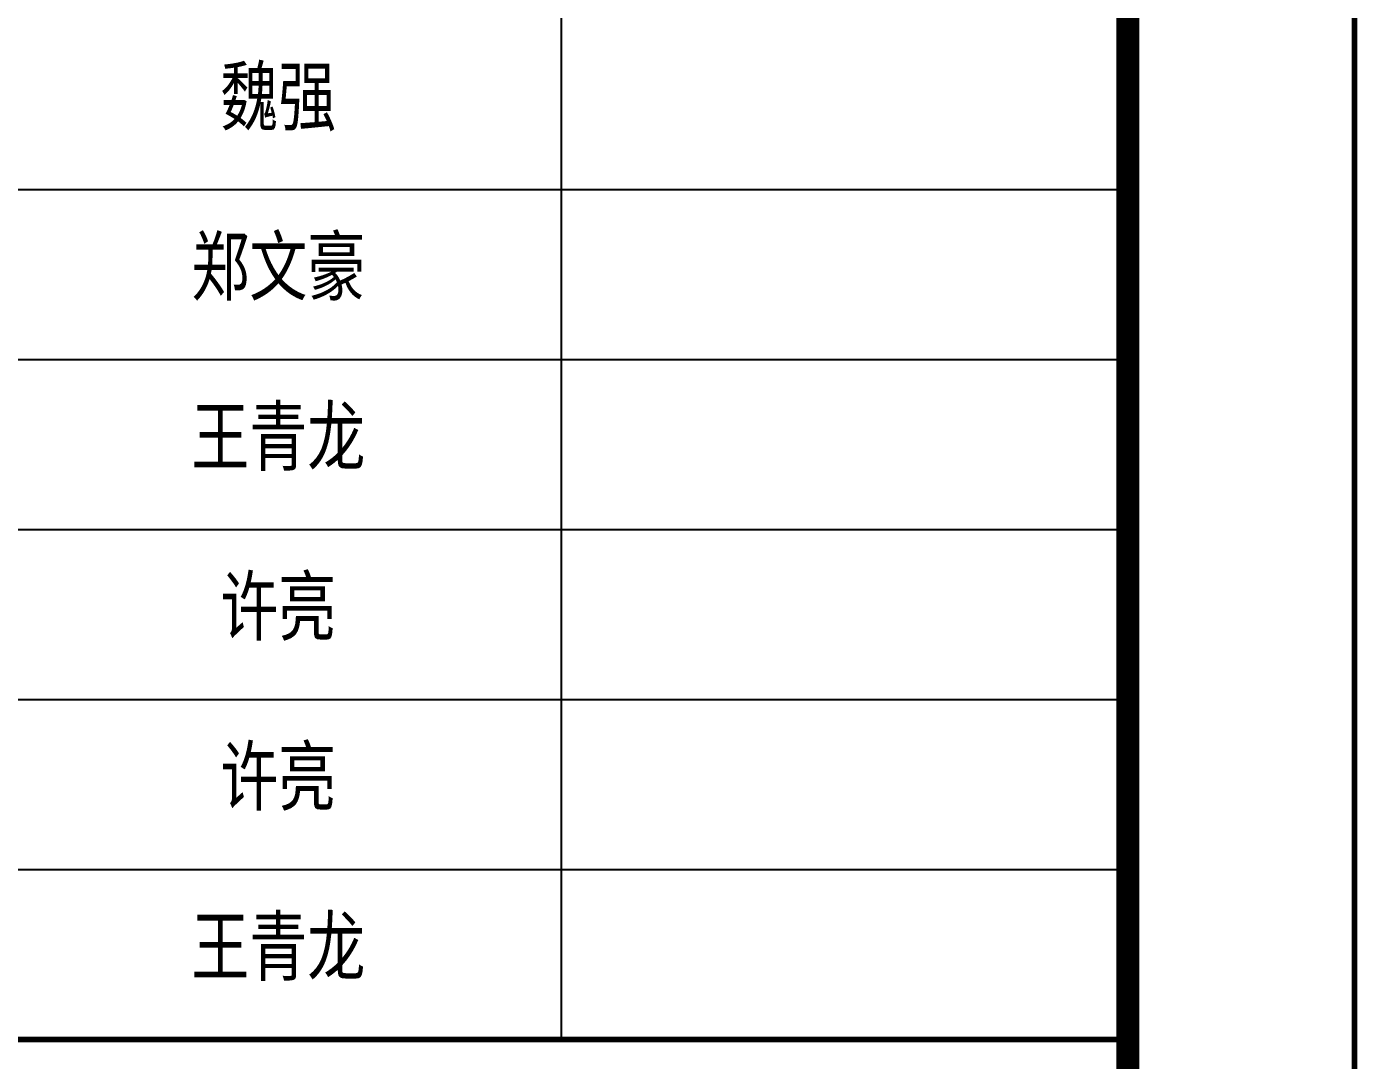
# Model space of a CAD drawing. Extents: x 1738711 to 2346805, y 1189731 to 2516152.
# Drawn here: x 2015197 to 2024002, y 1557895 to 1564736 of the extents above; entities that cross this region are included whole.
import ezdxf
from ezdxf.enums import TextEntityAlignment as Align

# ---------------------------------------------------------------- set-up
doc = ezdxf.new("R2010")
doc.units = 0
doc.header["$LTSCALE"] = 1000
doc.header["$MEASUREMENT"] = 0
doc.layers.add('TK', color=4, linetype='Continuous')
doc.styles.add('宋体', font='SIMSUN.TTF', dxfattribs={"width": 0.75})

# ---------------------------------------------------------------- blocks, each defined once
blk = doc.blocks.new('hjashrtahreahe')
at = {"layer": 'TK', "color": 7}
for p, q in [((80600, 9550), (80600, 3550)), ((76600, 7300), (83100, 7300)), ((76600, 6550), (83100, 6550)), ((76600, 5800), (83100, 5800)), ((76600, 5050), (83100, 5050)), ((76600, 4300), (83100, 4300))]:
    blk.add_line(p, q, dxfattribs=at)
at = {"layer": 'TK', "color": 7, "const_width": 25}
for points in [[(0, 59400), (84100, 59400), (84100, 0), (0, 0)], [(76600, 3550), (83100, 3550), (83100, 1000), (76600, 1000)]]:
    blk.add_lwpolyline(points, close=True, dxfattribs=at)
at = {"layer": 'TK', "color": 3, "const_width": 100}
blk.add_lwpolyline([(2500, 1000), (2500, 58400), (83100, 58400), (83100, 1000)], close=True, dxfattribs=at)
at = {"layer": 'TK', "color": 7, "const_width": 25}
for points in [[(76600, 3550), (76600, 9550), (83100, 9550), (83100, 3550)], [(83100, 3550), (76600, 3550)]]:
    blk.add_lwpolyline(points, dxfattribs=at)
at = {"layer": 'TK', "style": '宋体', "width": 0.75}
for tag, height, p in [('项目负责人', 350, (6002.9, 57088.7)), ('专业负责人', 350, (6002.9, 56223.7)), ('设计人', 350, (6002.9, 55419.4)), ('版号1', 250, (77303.9, 22193.4)), ('时间1', 250, (82405.3, 22193.4)), ('版号2', 250, (77303.9, 21593.4)), ('时间2', 250, (82405.3, 21593.4)), ('版号3', 250, (77303.9, 20993.4)), ('时间3', 250, (82405.3, 20993.4)), ('建筑会签', 0.0001, (78977.9, 2403.2)), ('电气会签', 0.0001, (82127.9, 2403.2)), ('结构会签', 0.0001, (78977.9, 1803.2)), ('暖通会签', 0.0001, (82127.9, 1803.2)), ('给排水会签', 0.0001, (78977.9, 1249.5)), ('智能化会签', 0.0001, (82127.9, 1249.5))]:
    blk.add_attdef(tag, text='', height=height, dxfattribs=at).set_placement(p, align=Align.CENTER)
for tag, p in [('合作设计单位', (80815.9, 48985.9)), ('版号说明1', (79853.9, 22318.2)), ('版号说明2', (79853.9, 21718.2)), ('版号说明3', (79853.9, 21118.2)), ('浙江绿储科技有限公司', (80545.2, 16035.9)), ('百兆瓦级集中式熔盐储能关键', (80545.2, 14953.2)), ('设备研发及制造基地项目', (80545.2, 14603.3)), ('1#研发楼', (80545.2, 13635.9)), ('图名', (80545.2, 12435.9)), ('工程编号', (78977.9, 11460.9)), ('子项编号', (82127.9, 11460.9)), ('建筑', (78977.9, 10710.9)), ('图号', (82127.9, 10710.9)), ('施工图', (78977.9, 9960.9)), ('2023.03', (82127.9, 9960.9)), ('审定', (79352.9, 8460.9)), ('审核', (79352.9, 7710.9)), ('工程负责', (79352.9, 6960.9)), ('专业负责', (79352.9, 6210.9)), ('设计', (79352.9, 5460.9)), ('制图', (79352.9, 4710.9)), ('校对', (79352.9, 3960.9))]:
    blk.add_attdef(tag, text='', height=250, dxfattribs=at).set_placement(p, align=Align.MIDDLE_CENTER)

msp = doc.modelspace()

# ---------------------------------------------------------------- block references
ref = msp.add_blockref('hjashrtahreahe', (1897833.1, 1552709.1), dxfattribs=dict(xscale=1.5, yscale=1.5, zscale=1.5))
ref.add_attrib('校对', '王青龙', dxfattribs={"layer": 'TK', "height": 375, "style": '宋体', "width": 0.75}).set_placement((2016862.4, 1558650.4), align=Align.MIDDLE_CENTER)
ref.add_attrib('制图', '许亮', dxfattribs={"layer": 'TK', "height": 375, "style": '宋体', "width": 0.75}).set_placement((2016862.4, 1559775.4), align=Align.MIDDLE_CENTER)
ref.add_attrib('设计', '许亮', dxfattribs={"layer": 'TK', "height": 375, "style": '宋体', "width": 0.75}).set_placement((2016862.4, 1560900.4), align=Align.MIDDLE_CENTER)
ref.add_attrib('专业负责', '王青龙', dxfattribs={"layer": 'TK', "height": 375, "style": '宋体', "width": 0.75}).set_placement((2016862.4, 1562025.4), align=Align.MIDDLE_CENTER)
ref.add_attrib('工程负责', '郑文豪', dxfattribs={"layer": 'TK', "height": 375, "style": '宋体', "width": 0.75}).set_placement((2016862.4, 1563150.4), align=Align.MIDDLE_CENTER)
ref.add_attrib('审核', '魏强', dxfattribs={"layer": 'TK', "height": 375, "style": '宋体', "width": 0.75}).set_placement((2016862.4, 1564275.4), align=Align.MIDDLE_CENTER)

doc.saveas('drawing.dxf')
